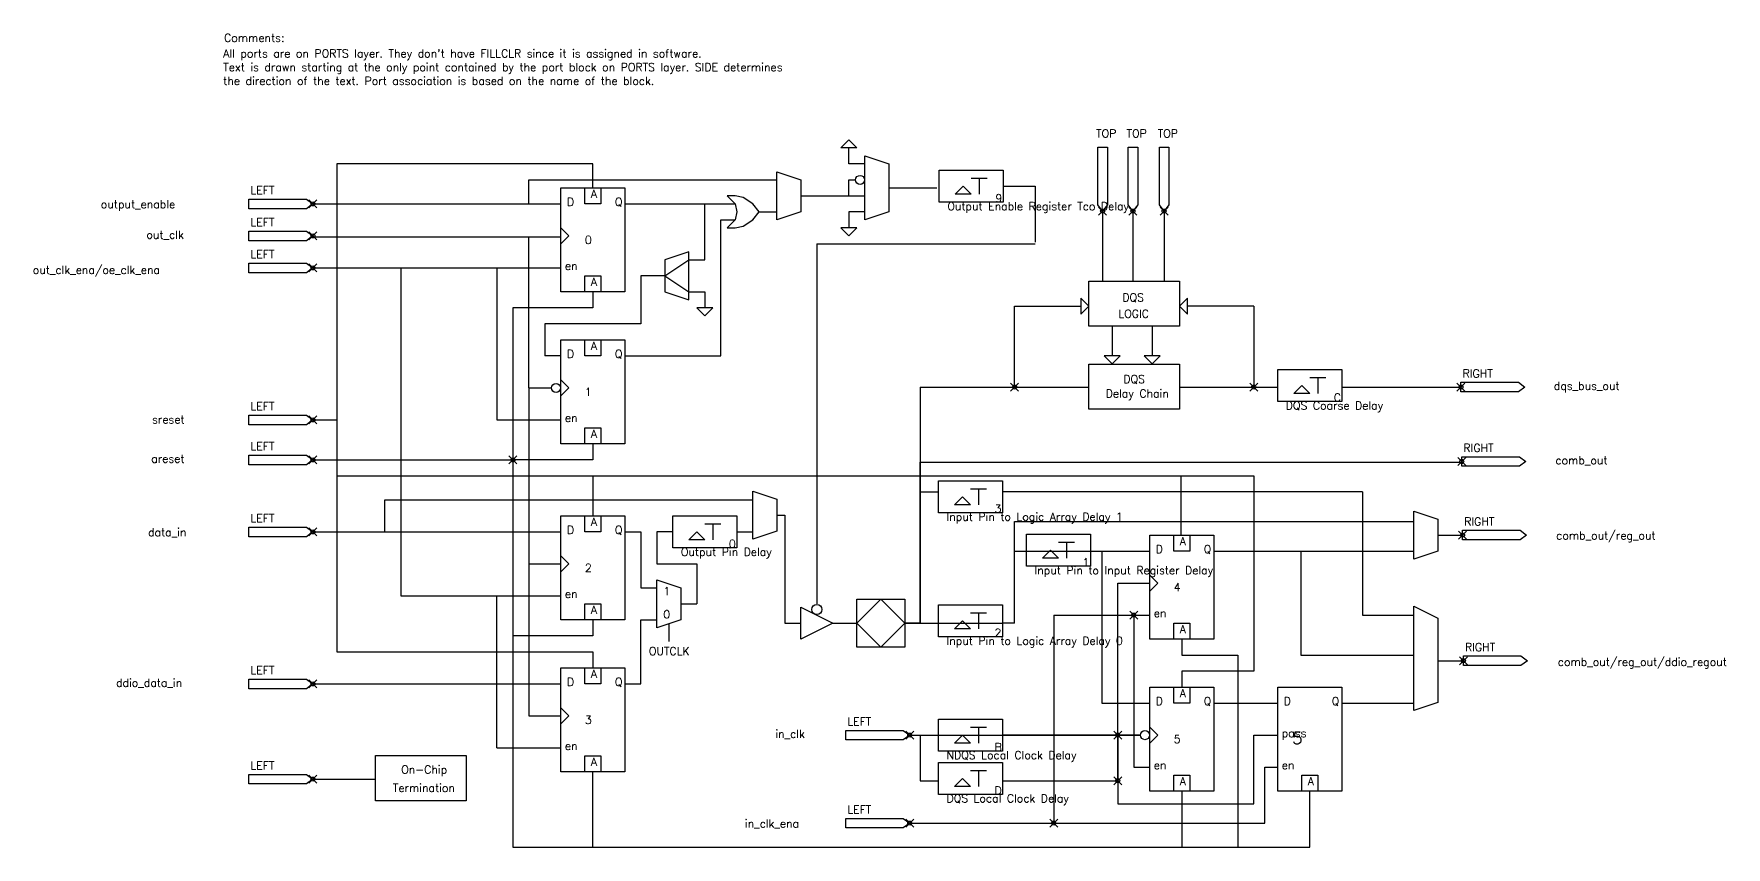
# Model space of a CAD drawing. Extents: x -251 to 1864, y -893 to 124.
import ezdxf

# ---------------------------------------------------------------- set-up
doc = ezdxf.new("R2010")
doc.units = 0
doc.header["$MEASUREMENT"] = 0
doc.header["$PDMODE"] = 35
doc.header["$PDSIZE"] = 5
for name, color, linetype in [('COMMENT', 254, 'CONTINUOUS'), ('DETAIL_HIGH', 101, 'CONTINUOUS'), ('DETAIL_MEDIUM', 182, 'CONTINUOUS'), ('PORTS', 188, 'CONTINUOUS')]:
    doc.layers.add(name, color=color, linetype=linetype)
doc.styles.add('SIMPLEX', font='simplex')
doc.styles.get("Standard").update_dxf_attribs({"font": 'txt.shx'})

# ---------------------------------------------------------------- blocks, each defined once
blk = doc.blocks.new('IO_YGR_REG_ASYNC', base_point=(430, -150))
at = {"layer": 'DETAIL_MEDIUM', "linetype": 'CONTINUOUS'}
blk.add_lwpolyline([(430, -130), (450, -130), (450, -150), (430, -150)], close=True, dxfattribs=at)
at = {"layer": 'DETAIL_HIGH'}
blk.add_text('A', height=10, dxfattribs=at).set_placement((437.5, -142.5))
blk = doc.blocks.new('IO_YGR_REGISTER', base_point=(400, -150))
at = {"layer": 'DETAIL_MEDIUM'}
for p, q in [((400, -70), (410, -80)), ((410, -80), (400, -90))]:
    blk.add_line(p, q, dxfattribs=at)
at = {"layer": 'DETAIL_MEDIUM', "linetype": 'CONTINUOUS'}
blk.add_lwpolyline([(400, -20), (480, -20), (480, -150), (400, -150)], close=True, dxfattribs=at)
for p in [(430, -40), (430, -150)]:
    blk.add_blockref('IO_YGR_REG_ASYNC', p, dxfattribs=at)
at = {"layer": 'DETAIL_HIGH'}
for s, p in [('D', (407.5, -42.5)), ('Q', (467.5, -42.5)), ('en', (405, -122.5))]:
    blk.add_text(s, height=10, dxfattribs=at).set_placement(p)
at = {"layer": 'DETAIL_MEDIUM', "linetype": 'CONTINUOUS', "style": 'SIMPLEX'}
blk.add_attdef('index', (430, -90), '', height=10, dxfattribs=at)
blk = doc.blocks.new('IO_YGR_REG_1_EN', base_point=(320, -310))
at = {"layer": 'DETAIL_MEDIUM', "linetype": 'CONTINUOUS'}
for p, q in [((320, -120), (320, -310)), ((320, -310), (400, -310))]:
    blk.add_line(p, q, dxfattribs=at)
blk = doc.blocks.new('IO_YGR_REG_0_ACLR', base_point=(340, -360))
at = {"layer": 'DETAIL_MEDIUM', "linetype": 'CONTINUOUS'}
for p, q in [((440, -150), (440, -170)), ((440, -170), (340, -170)), ((340, -170), (340, -360))]:
    blk.add_line(p, q, dxfattribs=at)
blk = doc.blocks.new('IO_YGR_REG_1_ACLR', base_point=(340, -360))
at = {"layer": 'DETAIL_MEDIUM', "linetype": 'CONTINUOUS'}
for p, q in [((440, -340), (440, -360)), ((440, -360), (340, -360))]:
    blk.add_line(p, q, dxfattribs=at)
blk = doc.blocks.new('IO_YGR_REG_0_SCLR', base_point=(120, -310))
at = {"layer": 'DETAIL_MEDIUM', "linetype": 'CONTINUOUS'}
for p, q in [((440, 10), (120, 10)), ((120, 10), (120, -310)), ((440, -20), (440, 10))]:
    blk.add_line(p, q, dxfattribs=at)
blk = doc.blocks.new('IO_YGR_REG_2_SCLR', base_point=(440, -430))
at = {"layer": 'DETAIL_MEDIUM', "linetype": 'CONTINUOUS'}
blk.add_line((440, -380), (440, -430), dxfattribs=at)
blk = doc.blocks.new('IO_YGR_REG_3_SCLR', base_point=(120, -620))
at = {"layer": 'DETAIL_MEDIUM', "linetype": 'CONTINUOUS'}
for p, q in [((120, -380), (120, -600)), ((120, -600), (440, -600)), ((440, -600), (440, -620))]:
    blk.add_line(p, q, dxfattribs=at)
blk = doc.blocks.new('IO_YGR_OE')
at = {"layer": 'PORTS', "linetype": 'CONTINUOUS'}
blk.add_lwpolyline([(90, -90), (82, -96), (10, -96), (10, -84), (82, -84), (90, -90)], close=True, dxfattribs=at)
blk.add_point((90, -90), dxfattribs=at)
at = {"layer": 'PORTS', "linetype": 'CONTINUOUS', "style": 'SIMPLEX'}
blk.add_attdef('SIDE', (12, -78), '', height=10, dxfattribs=at)
blk = doc.blocks.new('IO_YGR_OE_WIRE1')
at = {"layer": 'DETAIL_MEDIUM', "linetype": 'CONTINUOUS'}
blk.add_line((90, -90), (360, -90), dxfattribs=at)
blk = doc.blocks.new('IO_YGR_OE_WIRE2')
at = {"layer": 'DETAIL_MEDIUM', "linetype": 'CONTINUOUS'}
blk.add_line((360, -90), (400, -90), dxfattribs=at)
blk = doc.blocks.new('IO_YGR_CLKOUT')
at = {"layer": 'PORTS', "linetype": 'CONTINUOUS'}
blk.add_lwpolyline([(90, -130), (82, -136), (10, -136), (10, -124), (82, -124), (90, -130)], close=True, dxfattribs=at)
blk.add_point((90, -130), dxfattribs=at)
at = {"layer": 'PORTS', "linetype": 'CONTINUOUS', "style": 'SIMPLEX'}
blk.add_attdef('SIDE', (12, -118), '', height=10, dxfattribs=at)
blk = doc.blocks.new('IO_YGR_CLKOUT_WIRE1')
at = {"layer": 'DETAIL_MEDIUM', "linetype": 'CONTINUOUS'}
blk.add_line((90, -131), (360, -131), dxfattribs=at)
blk = doc.blocks.new('IO_YGR_CLKOUT_WIRE2')
at = {"layer": 'DETAIL_MEDIUM', "linetype": 'CONTINUOUS'}
blk.add_line((360, -131), (399, -131), dxfattribs=at)
blk = doc.blocks.new('IO_YGR_CLKOUT_WIRE3')
at = {"layer": 'DETAIL_MEDIUM', "linetype": 'CONTINUOUS'}
blk.add_line((360, -320), (360, -131), dxfattribs=at)
blk = doc.blocks.new('IO_YGR_CLKOUT_WIRE4')
at = {"layer": 'DETAIL_MEDIUM', "linetype": 'CONTINUOUS'}
blk.add_line((360, -320), (360, -540), dxfattribs=at)
blk = doc.blocks.new('IO_YGR_CEOUT')
at = {"layer": 'PORTS', "linetype": 'CONTINUOUS'}
blk.add_lwpolyline([(90, -170), (82, -176), (10, -176), (10, -164), (82, -164), (90, -170)], close=True, dxfattribs=at)
blk.add_point((90, -170), dxfattribs=at)
at = {"layer": 'PORTS', "linetype": 'CONTINUOUS', "style": 'SIMPLEX'}
blk.add_attdef('SIDE', (12, -158), '', height=10, dxfattribs=at)
blk = doc.blocks.new('IO_YGR_CEOUT_WIRE1')
at = {"layer": 'DETAIL_MEDIUM', "linetype": 'CONTINUOUS'}
blk.add_line((90, -170), (200, -170), dxfattribs=at)
blk = doc.blocks.new('IO_YGR_CEOUT_WIRE2')
at = {"layer": 'DETAIL_MEDIUM', "linetype": 'CONTINUOUS'}
blk.add_line((200, -170), (320, -170), dxfattribs=at)
blk = doc.blocks.new('IO_YGR_CEOUT_WIRE3')
at = {"layer": 'DETAIL_MEDIUM', "linetype": 'CONTINUOUS'}
blk.add_line((200, -170), (200, -580), dxfattribs=at)
blk = doc.blocks.new('IO_YGR_CEOUT_WIRE4')
at = {"layer": 'DETAIL_MEDIUM', "linetype": 'CONTINUOUS'}
blk.add_line((200, -580), (320, -580), dxfattribs=at)
blk = doc.blocks.new('IO_YGR_REG_0_EN')
at = {"layer": 'DETAIL_MEDIUM', "linetype": 'CONTINUOUS'}
blk.add_line((320, -170), (400, -170), dxfattribs=at)
blk = doc.blocks.new('IO_YGR_REG_2_EN')
at = {"layer": 'DETAIL_MEDIUM', "linetype": 'CONTINUOUS'}
blk.add_line((320, -580), (400, -580), dxfattribs=at)
blk = doc.blocks.new('IO_YGR_SCLR')
at = {"layer": 'PORTS', "linetype": 'CONTINUOUS'}
blk.add_lwpolyline([(90, -360), (82, -366), (10, -366), (10, -354), (82, -354), (90, -360)], close=True, dxfattribs=at)
blk.add_point((90, -360), dxfattribs=at)
at = {"layer": 'PORTS', "linetype": 'CONTINUOUS', "style": 'SIMPLEX'}
blk.add_attdef('SIDE', (12, -348), '', height=10, dxfattribs=at)
blk = doc.blocks.new('IO_YGR_SCLR_WIRE1')
at = {"layer": 'DETAIL_MEDIUM', "linetype": 'CONTINUOUS'}
blk.add_line((90, -360), (120, -360), dxfattribs=at)
blk = doc.blocks.new('IO_YGR_REG_24_OR_5_SCLR')
at = {"layer": 'DETAIL_MEDIUM', "linetype": 'CONTINUOUS'}
blk.add_line((120, -430), (440, -430), dxfattribs=at)
blk = doc.blocks.new('IO_YGR_SCLR_WIRE2')
at = {"layer": 'DETAIL_MEDIUM', "linetype": 'CONTINUOUS'}
blk.add_line((120, -360), (120, -430), dxfattribs=at)
blk = doc.blocks.new('IO_YGR_ACLR')
at = {"layer": 'PORTS', "linetype": 'CONTINUOUS'}
blk.add_lwpolyline([(90, -410), (82, -416), (10, -416), (10, -404), (82, -404), (90, -410)], close=True, dxfattribs=at)
blk.add_point((90, -410), dxfattribs=at)
at = {"layer": 'PORTS', "linetype": 'CONTINUOUS', "style": 'SIMPLEX'}
blk.add_attdef('SIDE', (12, -398), '', height=10, dxfattribs=at)
blk = doc.blocks.new('IO_YGR_ACLR_WIRE1')
at = {"layer": 'DETAIL_MEDIUM', "linetype": 'CONTINUOUS'}
blk.add_line((90, -410), (340, -410), dxfattribs=at)
blk = doc.blocks.new('IO_YGR_REG_2_ACLR')
at = {"layer": 'DETAIL_MEDIUM', "linetype": 'CONTINUOUS'}
for p, q in [((440, -610), (440, -630)), ((440, -630), (340, -630))]:
    blk.add_line(p, q, dxfattribs=at)
blk = doc.blocks.new('IO_YGR_ACLR_WIRE2')
at = {"layer": 'DETAIL_MEDIUM', "linetype": 'CONTINUOUS'}
blk.add_line((340, -410), (340, -630), dxfattribs=at)
blk = doc.blocks.new('IO_YGR_DIN_0')
at = {"layer": 'PORTS', "linetype": 'CONTINUOUS'}
blk.add_lwpolyline([(90, -500), (82, -506), (10, -506), (10, -494), (82, -494), (90, -500)], close=True, dxfattribs=at)
blk.add_point((90, -500), dxfattribs=at)
at = {"layer": 'PORTS', "linetype": 'CONTINUOUS', "style": 'SIMPLEX'}
blk.add_attdef('SIDE', (12, -488), '', height=10, dxfattribs=at)
blk = doc.blocks.new('IO_YGR_DIN_0_WIRE1')
at = {"layer": 'DETAIL_MEDIUM', "linetype": 'CONTINUOUS'}
blk.add_line((90, -500), (180, -500), dxfattribs=at)
blk = doc.blocks.new('IO_YGR_DIN_0_WIRE2')
at = {"layer": 'DETAIL_MEDIUM', "linetype": 'CONTINUOUS'}
blk.add_line((180, -500), (400, -500), dxfattribs=at)
blk = doc.blocks.new('IO_YGR_REG_2_USED_WIRE')
at = {"layer": 'DETAIL_MEDIUM', "linetype": 'CONTINUOUS'}
for p, q in [((480, -500), (500, -500)), ((500, -500), (500, -570)), ((500, -570), (520, -570))]:
    blk.add_line(p, q, dxfattribs=at)
blk = doc.blocks.new('IO_YGR_DIN_1')
at = {"layer": 'PORTS', "linetype": 'CONTINUOUS'}
blk.add_lwpolyline([(90, -690), (82, -696), (10, -696), (10, -684), (82, -684), (90, -690)], close=True, dxfattribs=at)
blk.add_point((90, -690), dxfattribs=at)
at = {"layer": 'PORTS', "linetype": 'CONTINUOUS', "style": 'SIMPLEX'}
blk.add_attdef('SIDE', (12, -678), '', height=10, rotation=0, dxfattribs=at)
blk = doc.blocks.new('IO_YGR_DIN_1_WIRE1')
at = {"layer": 'DETAIL_MEDIUM', "linetype": 'CONTINUOUS'}
blk.add_line((91, -690), (400, -690), dxfattribs=at)
blk = doc.blocks.new('IO_YGR_DIN_1_WIRE2')
at = {"layer": 'DETAIL_MEDIUM', "linetype": 'CONTINUOUS'}
for p, q in [((500, -690), (500, -610)), ((500, -610), (520, -610)), ((480, -690), (500, -690))]:
    blk.add_line(p, q, dxfattribs=at)
blk = doc.blocks.new('IO_YGR_DDR_CLKOUT')
at = {"layer": 'DETAIL_MEDIUM', "linetype": 'CONTINUOUS'}
blk.add_line((372, -329), (400, -329), dxfattribs=at)
blk.add_circle((406, -329), 5.66, dxfattribs=at)
blk = doc.blocks.new('IO_YGR_REG_3_EN', base_point=(320, -720))
at = {"layer": 'DETAIL_MEDIUM', "linetype": 'CONTINUOUS'}
for q in [(320, -530), (400, -720)]:
    blk.add_line((320, -720), q, dxfattribs=at)
blk = doc.blocks.new('IO_YGR_REG_3_ON_ACLR')
at = {"layer": 'DETAIL_MEDIUM', "linetype": 'CONTINUOUS'}
for p, q in [((352, -639), (352, -903)), ((352, -903), (452, -903))]:
    blk.add_line(p, q, dxfattribs=at)
blk = doc.blocks.new('IO_YGR_REG_3_ACLR')
at = {"layer": 'DETAIL_MEDIUM', "linetype": 'CONTINUOUS'}
blk.add_line((452, -903), (452, -809), dxfattribs=at)
blk = doc.blocks.new('IO_YGR_ON_CHIP_TERMINATION')
at = {"layer": 'DETAIL_MEDIUM', "linetype": 'CONTINUOUS'}
blk.add_line((98, -808), (176.431458, -808), dxfattribs=at)
blk.add_lwpolyline([(289.568542, -835), (176.431458, -835), (176.431458, -778.431458), (289.568542, -778.431458)], close=True, dxfattribs=at)
at = {"layer": 'DETAIL_MEDIUM', "linetype": 'CONTINUOUS', "style": 'SIMPLEX'}
for s, p in [('On-Chip', (208.431458, -801)), ('Termination', (198, -824))]:
    blk.add_text(s, height=10, dxfattribs=at).set_placement(p)
blk = doc.blocks.new('IO_YGR_CONTROL_IN_PORT')
at = {"layer": 'PORTS', "linetype": 'CONTINUOUS'}
blk.add_lwpolyline([(98, -808), (90, -814), (18, -814), (18, -802), (90, -802), (98, -808)], close=True, dxfattribs=at)
blk.add_point((98, -808), dxfattribs=at)
at = {"layer": 'PORTS', "linetype": 'CONTINUOUS', "style": 'SIMPLEX'}
blk.add_attdef('SIDE', (20, -796), '', height=10, dxfattribs=at)
blk = doc.blocks.new('IO_YGR_ACLR_POINT1')
at = {"layer": 'DETAIL_MEDIUM', "linetype": 'CONTINUOUS'}
blk.add_point((348, -409), dxfattribs=at)
blk = doc.blocks.new('IO_YGR_DDR_CLKOUT2')
at = {"layer": 'DETAIL_MEDIUM', "linetype": 'CONTINUOUS'}
for p, q in [((368, -539), (368, -729)), ((368, -729), (408, -729))]:
    blk.add_line(p, q, dxfattribs=at)
blk = doc.blocks.new('IO_YGR_CLKOUT_WIRE5')
at = {"layer": 'DETAIL_MEDIUM', "linetype": 'CONTINUOUS'}
for p, q in [((368, -539), (408, -539)), ((543, -614), (543, -636))]:
    blk.add_line(p, q, dxfattribs=at)
at = {"layer": 'DETAIL_MEDIUM', "linetype": 'CONTINUOUS', "style": 'SIMPLEX'}
blk.add_text('OUTCLK', height=10, dxfattribs=at).set_placement((518, -653))
blk = doc.blocks.new('IO_YGR_REG_1_USED_SEL_OE')
at = {"layer": 'DETAIL_MEDIUM', "linetype": 'CONTINUOUS'}
blk.add_line((538, -179, -1), (568, -159), dxfattribs=at)
blk = doc.blocks.new('IO_YGR_REG_1_USED_SEL_GND')
at = {"layer": 'DETAIL_MEDIUM', "linetype": 'CONTINUOUS'}
blk.add_line((538, -179, -1), (568, -199), dxfattribs=at)
blk = doc.blocks.new('IO_YGR_REG_1_USED')
at = {"layer": 'DETAIL_MEDIUM', "linetype": 'CONTINUOUS'}
for p, q in [((588, -159), (588, -89)), ((608, -279), (608, -109)), ((608, -109), (626, -109)), ((568, -159), (588, -159)), ((508, -179), (508, -239)), ((388, -239), (388, -279)), ((508, -239), (388, -239)), ((408, -279), (388, -279)), ((488, -279), (608, -279))]:
    blk.add_line(p, q, dxfattribs=at)
at = {"layer": 'DETAIL_MEDIUM'}
blk.add_line((538, -179, -1), (508, -179, -1), dxfattribs=at)
blk.add_lwpolyline([(568, -149), (538, -159), (538, -199), (568, -209), (568, -149)], close=True, dxfattribs=at)
at = {"layer": 'DETAIL_MEDIUM', "linetype": 'CONTINUOUS'}
blk.add_lwpolyline([(568, -199), (588, -199), (588, -219), (578, -219), (588, -229), (598, -219), (588, -219)], dxfattribs=at)
for name in ['IO_YGR_REG_1_USED_SEL_OE', 'IO_YGR_REG_1_USED_SEL_GND']:
    blk.add_blockref(name, (0, 0), dxfattribs=at)
blk = doc.blocks.new('IO_YGR_REG_4_ACLR')
at = {"layer": 'DETAIL_MEDIUM', "linetype": 'CONTINUOUS'}
for p, q in [((452, -903), (1188, -903)), ((1188, -903), (1258, -903))]:
    blk.add_line(p, q, dxfattribs=at)
blk = doc.blocks.new('IO_YGR_REG_2_BYPASS', base_point=(180, -500))
at = {"layer": 'DETAIL_MEDIUM', "linetype": 'CONTINUOUS'}
for p, q in [((180, -460), (640, -460)), ((180, -500), (180, -460))]:
    blk.add_line(p, q, dxfattribs=at)
blk = doc.blocks.new('IO_YGR_REG_4_SCLR')
at = {"layer": 'DETAIL_MEDIUM', "linetype": 'CONTINUOUS'}
blk.add_line((452, -439), (1187, -439), dxfattribs=at)
blk = doc.blocks.new('IO_YGR_PAD', base_point=(770, -570))
at = {"layer": 'DETAIL_MEDIUM', "linetype": 'CONTINUOUS'}
blk.add_lwpolyline([(770, -510), (830, -510), (830, -570), (770, -570)], close=True, dxfattribs=at)
blk.add_lwpolyline([(770, -540), (800, -510), (830, -540), (800, -570), (770, -540)], dxfattribs=at)
blk = doc.blocks.new('IO_YGR_DELAY_CHAIN', base_point=(890, -370))
at = {"layer": 'DETAIL_HIGH', "linetype": 'CONTINUOUS'}
for p, q in [((930, -330), (950, -330)), ((940, -330), (940, -350))]:
    blk.add_line(p, q, dxfattribs=at)
blk.add_lwpolyline([(910, -350), (920, -340), (930, -350), (910, -350)], dxfattribs=at)
at = {"layer": 'DETAIL_MEDIUM', "linetype": 'CONTINUOUS'}
blk.add_lwpolyline([(970, -360), (890, -360), (890, -320), (970, -320)], close=True, dxfattribs=at)
at = {"layer": 'DETAIL_MEDIUM', "linetype": 'CONTINUOUS', "style": 'SIMPLEX'}
for tag, p in [('index', (960, -360)), ('name', (900, -370))]:
    blk.add_attdef(tag, p, '', height=10, dxfattribs=at)
blk = doc.blocks.new('IO_YGR_BUFFER')
at = {"layer": 'DETAIL_MEDIUM', "linetype": 'CONTINUOUS'}
blk.add_line((740, -590), (770, -590), dxfattribs=at)
blk.add_lwpolyline([(700, -610), (700, -570), (740, -590), (700, -610)], close=True, dxfattribs=at)
blk.add_circle((720, -573), 6.32, dxfattribs=at)
blk = doc.blocks.new('IO_YGR_DELAY_DATAIN0_OR_1_USED')
at = {"layer": 'DETAIL_MEDIUM', "linetype": 'CONTINUOUS'}
blk.add_line((842, -623), (861, -623), dxfattribs=at)
blk = doc.blocks.new('IO_YGR_BUFFER_MUX')
at = {"layer": 'DETAIL_MEDIUM', "linetype": 'CONTINUOUS'}
for p, q in [((682, -488), (692, -488)), ((692, -488), (692, -623)), ((692, -623), (712, -623))]:
    blk.add_line(p, q, dxfattribs=at)
at = {"layer": 'DETAIL_MEDIUM'}
blk.add_lwpolyline([(652, -458), (682, -468), (682, -508), (652, -518), (652, -458)], close=True, dxfattribs=at)
blk = doc.blocks.new('IO_YGR_REG_0_USED_OR_GATE')
at = {"layer": 'DETAIL_MEDIUM'}
blk.add_lwpolyline([(648, -100), (640, -90), (628, -82), (618, -80), (608, -80), (618, -90), (620, -100), (618, -110), (608, -120), (618, -120), (628, -118), (640, -110), (648, -100)], close=True, dxfattribs=at)
blk = doc.blocks.new('IO_YGR_REGOUT_TO_DATAIN_0')
at = {"layer": 'DETAIL_MEDIUM', "linetype": 'CONTINUOUS'}
blk.add_line((1299, -500), (1440, -500), dxfattribs=at)
blk = doc.blocks.new('IO_YGR_REGOUT_TO_DATAIN_1')
at = {"layer": 'DETAIL_MEDIUM', "linetype": 'CONTINUOUS'}
for p, q in [((1299, -501), (1299, -630)), ((1299, -630), (1440, -630))]:
    blk.add_line(p, q, dxfattribs=at)
blk = doc.blocks.new('IO_YGR_REG_4_CE_IN_WIRE2')
at = {"layer": 'DETAIL_MEDIUM', "linetype": 'CONTINUOUS'}
blk.add_line((1090, -580), (1110, -580), dxfattribs=at)
blk = doc.blocks.new('IO_YGR_REGOUT_4_USED')
at = {"layer": 'DETAIL_MEDIUM', "linetype": 'CONTINUOUS'}
blk.add_line((1190, -500), (1299, -500), dxfattribs=at)
blk = doc.blocks.new('IO_YGR_REGOUT_4_USED_WIRE1')
at = {"layer": 'DETAIL_MEDIUM', "linetype": 'CONTINUOUS'}
blk.add_line((1049, -500), (1110, -500), dxfattribs=at)
blk = doc.blocks.new('IO_YGR_DATAIN_0')
at = {"layer": 'PORTS', "linetype": 'CONTINUOUS'}
blk.add_lwpolyline([(1580, -480), (1572, -486), (1500, -486), (1500, -474), (1572, -474), (1580, -480)], close=True, dxfattribs=at)
blk.add_point((1500, -480), dxfattribs=at)
at = {"layer": 'PORTS', "linetype": 'CONTINUOUS', "style": 'SIMPLEX'}
blk.add_attdef('SIDE', (1502, -468), '', height=10, rotation=0, dxfattribs=at)
blk = doc.blocks.new('IO_YGR_DATAIN_0_MUX')
at = {"layer": 'DETAIL_MEDIUM'}
blk.add_line((1470, -480), (1500, -480), dxfattribs=at)
blk.add_lwpolyline([(1440, -450), (1470, -460), (1470, -500), (1440, -510), (1440, -450)], close=True, dxfattribs=at)
blk = doc.blocks.new('IO_YGR_DATAIN_1')
at = {"layer": 'PORTS', "linetype": 'CONTINUOUS'}
blk.add_lwpolyline([(1581, -637), (1573, -643), (1501, -643), (1501, -631), (1573, -631), (1581, -637)], close=True, dxfattribs=at)
blk.add_point((1501, -637), dxfattribs=at)
at = {"layer": 'PORTS', "linetype": 'CONTINUOUS', "style": 'SIMPLEX'}
blk.add_attdef('SIDE', (1503, -625), '', height=10, rotation=0, dxfattribs=at)
blk = doc.blocks.new('IO_YGR_REGOUT_4_USED_WIRE2')
at = {"layer": 'DETAIL_MEDIUM', "linetype": 'CONTINUOUS'}
for p, q in [((979, -509), (994, -509)), ((1074, -509), (1088, -509))]:
    blk.add_line(p, q, dxfattribs=at)
blk = doc.blocks.new('IO_YGR_DELAY_DATAIN1_USED')
at = {"layer": 'DETAIL_MEDIUM', "linetype": 'CONTINUOUS'}
for p, q in [((861, -459), (884, -459)), ((861, -459), (861, -623)), ((1414, -459), (964, -459)), ((1414, -459), (1414, -613)), ((1414, -613), (1478, -613))]:
    blk.add_line(p, q, dxfattribs=at)
blk = doc.blocks.new('IO_YGR_DELAY_DATAIN0_USED')
at = {"layer": 'DETAIL_MEDIUM', "linetype": 'CONTINUOUS'}
for p, q in [((979, -496), (1478, -496)), ((979, -533), (979, -496))]:
    blk.add_line(p, q, dxfattribs=at)
blk = doc.blocks.new('IO_YGR_DELAY_DATAIN0_OR_REG')
at = {"layer": 'DETAIL_MEDIUM', "linetype": 'CONTINUOUS'}
for p, q in [((979, -623), (979, -533)), ((861, -623), (884, -623)), ((979, -623), (964, -623))]:
    blk.add_line(p, q, dxfattribs=at)
blk = doc.blocks.new('IO_YGR_REG_5_SCLR')
at = {"layer": 'DETAIL_MEDIUM', "linetype": 'CONTINUOUS'}
for p, q in [((1187, -439), (1278, -439)), ((1278, -439), (1278, -683)), ((1188, -683), (1188, -703)), ((1278, -683), (1188, -683))]:
    blk.add_line(p, q, dxfattribs=at)
blk = doc.blocks.new('IO_YGR_REG_4_SCLR_WIRE')
at = {"layer": 'DETAIL_MEDIUM', "linetype": 'CONTINUOUS'}
blk.add_line((1187, -439), (1187, -513), dxfattribs=at)
blk = doc.blocks.new('IO_YGR_BYPASS_DELAY_CHAIN_WIRE')
at = {"layer": 'DETAIL_MEDIUM', "linetype": 'CONTINUOUS'}
for p, q in [((861, -623), (861, -422)), ((861, -422), (1538, -422)), ((841, -623), (861, -623))]:
    blk.add_line(p, q, dxfattribs=at)
blk = doc.blocks.new('IO_YGR_COMBOUT')
at = {"layer": 'PORTS', "linetype": 'CONTINUOUS'}
blk.add_lwpolyline([(1618, -421), (1610, -427), (1538, -427), (1538, -415), (1610, -415), (1618, -421)], close=True, dxfattribs=at)
blk.add_point((1538, -421), dxfattribs=at)
at = {"layer": 'PORTS', "linetype": 'CONTINUOUS', "style": 'SIMPLEX'}
blk.add_attdef('SIDE', (1540, -409), '', height=10, rotation=0, dxfattribs=at)
blk = doc.blocks.new('IO_YGR_CE_PATH_VCC', base_point=(750, 10))
at = {"layer": 'DETAIL_MEDIUM', "linetype": 'CONTINUOUS'}
blk.add_lwpolyline([(780, 10), (760, 10), (760, 30), (750, 30), (760, 40), (770, 30), (760, 30)], dxfattribs=at)
blk = doc.blocks.new('IO_YGR_CE_MUX', base_point=(670, -60))
at = {"layer": 'DETAIL_MEDIUM', "linetype": 'CONTINUOUS'}
blk.add_line((700, -30), (760, -30), dxfattribs=at)
at = {"layer": 'DETAIL_MEDIUM'}
blk.add_lwpolyline([(670, 0), (700, -10), (700, -50), (670, -60), (670, 0)], close=True, dxfattribs=at)
blk = doc.blocks.new('IO_YGR_CE_PATH_NOT_INVERTED', base_point=(760, -30))
at = {"layer": 'DETAIL_MEDIUM', "linetype": 'CONTINUOUS'}
blk.add_line((760, -30), (780, -30), dxfattribs=at)
blk = doc.blocks.new('IO_YGR_CE_PATH_USED_MUX')
at = {"layer": 'DETAIL_MEDIUM', "linetype": 'CONTINUOUS'}
blk.add_lwpolyline([(780, -30), (810, -40), (810, -100), (780, -110), (780, -30)], close=True, dxfattribs=at)
blk = doc.blocks.new('IO_YGR_CE_PATH_INVERTED')
at = {"layer": 'DETAIL_MEDIUM', "linetype": 'CONTINUOUS'}
for p, q in [((772, -89), (772, -69)), ((772, -69), (780, -69))]:
    blk.add_line(p, q, dxfattribs=at)
blk.add_circle((786, -69), 5.66, dxfattribs=at)
blk = doc.blocks.new('IO_YGR_REG_0_USED')
at = {"layer": 'DETAIL_MEDIUM', "linetype": 'CONTINUOUS'}
for p, q in [((488, -89), (626, -89)), ((656, -99), (678, -99))]:
    blk.add_line(p, q, dxfattribs=at)
blk = doc.blocks.new('IO_YGR_DQS_BUS_OUT')
at = {"layer": 'PORTS', "linetype": 'CONTINUOUS'}
blk.add_lwpolyline([(1613, -318), (1605, -324), (1533, -324), (1533, -312), (1605, -312), (1613, -318)], close=True, dxfattribs=at)
blk.add_point((1533, -318), dxfattribs=at)
at = {"layer": 'PORTS', "linetype": 'CONTINUOUS', "style": 'SIMPLEX'}
blk.add_attdef('SIDE', (1535, -306), '', height=10, rotation=0, dxfattribs=at)
blk = doc.blocks.new('IO_YGR_DQS_UPDATE_ENABLE')
at = {"layer": 'PORTS', "linetype": 'CONTINUOUS'}
blk.add_lwpolyline([(1085, -98), (1079, -90), (1079, -18), (1091, -18), (1091, -90), (1085, -98)], close=True, dxfattribs=at)
blk.add_point((1085, -98), dxfattribs=at)
at = {"layer": 'PORTS', "linetype": 'CONTINUOUS', "style": 'SIMPLEX'}
blk.add_attdef('SIDE', (1077, -6), '', height=10, dxfattribs=at)
blk = doc.blocks.new('IO_YGR_DQS_UPDATE_ENABLE_WIRE')
at = {"layer": 'DETAIL_MEDIUM', "linetype": 'CONTINUOUS'}
blk.add_line((1085, -98), (1085, -185.431458), dxfattribs=at)
blk = doc.blocks.new('IO_YGR_PHASE_IN_PORT')
at = {"layer": 'PORTS', "linetype": 'CONTINUOUS'}
blk.add_lwpolyline([(1123, -98), (1117, -90), (1117, -18), (1129, -18), (1129, -90), (1123, -98)], close=True, dxfattribs=at)
blk.add_point((1123, -98), dxfattribs=at)
at = {"layer": 'PORTS', "linetype": 'CONTINUOUS', "style": 'SIMPLEX'}
blk.add_attdef('SIDE', (1115, -6), '', height=10, dxfattribs=at)
blk = doc.blocks.new('IO_YGR_PHASE_IN_WIRE')
at = {"layer": 'DETAIL_MEDIUM', "linetype": 'CONTINUOUS'}
blk.add_line((1123, -98), (1123, -185.431458), dxfattribs=at)
blk = doc.blocks.new('IO_YGR_DQS_SETTING_PORT', base_point=(1346, -207))
at = {"layer": 'PORTS', "linetype": 'CONTINUOUS'}
blk.add_lwpolyline([(1162, -98), (1156, -90), (1156, -18), (1168, -18), (1168, -90), (1162, -98)], close=True, dxfattribs=at)
blk.add_point((1162, -98), dxfattribs=at)
at = {"layer": 'PORTS', "linetype": 'CONTINUOUS', "style": 'SIMPLEX'}
blk.add_attdef('SIDE', (1154, -6), '', height=10, dxfattribs=at)
blk = doc.blocks.new('IO_YGR_DQS_SETTING_WIRE')
at = {"layer": 'DETAIL_MEDIUM', "linetype": 'CONTINUOUS'}
blk.add_line((1162, -98), (1162, -185.431458), dxfattribs=at)
blk = doc.blocks.new('IO_YGR_CE_PATH_USED')
at = {"layer": 'DETAIL_MEDIUM', "linetype": 'CONTINUOUS'}
for p, q in [((822, -79), (882, -79)), ((965, -77), (1005, -77)), ((1005, -77), (1005, -147)), ((732, -149), (1005, -149)), ((732, -149), (732, -599))]:
    blk.add_line(p, q, dxfattribs=at)
blk = doc.blocks.new('IO_YGR_CE_PATH_GND')
at = {"layer": 'DETAIL_MEDIUM', "linetype": 'CONTINUOUS'}
blk.add_lwpolyline([(788, -99), (768, -99), (768, -119), (758, -119), (768, -129), (778, -119), (768, -119)], dxfattribs=at)
blk = doc.blocks.new('IO_YGR_DQS_LOGIC')
at = {"layer": 'DETAIL_MEDIUM', "linetype": 'CONTINUOUS'}
for p, q in [((1058, -207), (1058, -227)), ((1068, -217), (1058, -207)), ((1191, -207), (1181, -217)), ((1191, -227), (1191, -207)), ((975, -318), (975, -217)), ((975, -217), (1058, -217)), ((1058, -227), (1068, -217)), ((1181, -217), (1191, -227)), ((1274, -217), (1191, -217)), ((1274, -217), (1274, -318)), ((1097, -242), (1097, -279)), ((1147, -242), (1147, -279)), ((1107, -279), (1087, -279)), ((1087, -279), (1097, -289)), ((1097, -289), (1107, -279)), ((1157, -279), (1137, -279)), ((1137, -279), (1147, -289)), ((1147, -289), (1157, -279)), ((857, -318), (857, -613)), ((857, -318), (1067.862915, -318)), ((1181, -318), (1304, -318)), ((1384, -318), (1533, -318)), ((857, -613), (838, -613))]:
    blk.add_line(p, q, dxfattribs=at)
for points in [[(1181.137085, -242), (1068, -242), (1068, -185.431458), (1181.137085, -185.431458)], [(1181, -345.769553), (1067.862915, -345.769553), (1067.862915, -289.20101), (1181, -289.20101)]]:
    blk.add_lwpolyline(points, close=True, dxfattribs=at)
for p in [(975, -318), (1274, -318)]:
    blk.add_point(p, dxfattribs=at)
at = {"layer": 'DETAIL_MEDIUM', "linetype": 'CONTINUOUS', "style": 'SIMPLEX'}
for s, p in [('DQS', (1109.769553, -210.887302)), ('LOGIC', (1104.870058, -231.343146)), ('DQS', (1111, -313)), ('Delay Chain', (1089, -331))]:
    blk.add_text(s, height=10, dxfattribs=at).set_placement(p)
blk = doc.blocks.new('IO_YGR_REGOUT_5_USED')
at = {"layer": 'DETAIL_MEDIUM', "linetype": 'CONTINUOUS'}
for p, q in [((1190, -690), (1270, -690)), ((1350, -690), (1440, -690))]:
    blk.add_line(p, q, dxfattribs=at)
blk = doc.blocks.new('IO_YGR_REGOUT_5_USED_WIRE')
at = {"layer": 'DETAIL_MEDIUM', "linetype": 'CONTINUOUS'}
for p, q in [((1050, -500), (1050, -690)), ((1050, -690), (1110, -690))]:
    blk.add_line(p, q, dxfattribs=at)
blk = doc.blocks.new('IO_YGR_BYPASS_LOGIC_DELAY_WIRE')
at = {"layer": 'DETAIL_MEDIUM', "linetype": 'CONTINUOUS'}
blk.add_line((880, -613), (960, -613), dxfattribs=at)
blk = doc.blocks.new('IO_YGR_BYPASS_IN_REG_DELAY_WIRE')
at = {"layer": 'DETAIL_MEDIUM', "linetype": 'CONTINUOUS'}
blk.add_line((990, -523), (1070, -523), dxfattribs=at)
blk = doc.blocks.new('IO_YGR_REG_0_BYPASS', base_point=(360, -40))
at = {"layer": 'DETAIL_MEDIUM', "linetype": 'CONTINUOUS'}
for p, q in [((360, -40), (360, -10)), ((360, -10), (670, -10))]:
    blk.add_line(p, q, dxfattribs=at)
blk = doc.blocks.new('IO_YGR_DATAIN_1_MUX')
at = {"layer": 'DETAIL_MEDIUM'}
blk.add_line((1471, -637), (1501, -637), dxfattribs=at)
blk.add_lwpolyline([(1440, -569), (1470, -584), (1470, -689), (1440, -699), (1440, -569)], close=True, dxfattribs=at)
blk = doc.blocks.new('IO_YGR_REG_2_USED')
at = {"layer": 'DETAIL_MEDIUM', "linetype": 'CONTINUOUS'}
for p, q in [((548, -499), (528, -499)), ((528, -499), (528, -539)), ((628, -499), (648, -499)), ((528, -539), (578, -539)), ((578, -539), (578, -589)), ((558, -589), (578, -589))]:
    blk.add_line(p, q, dxfattribs=at)
at = {"layer": 'DETAIL_MEDIUM'}
blk.add_lwpolyline([(528, -559), (558, -569), (558, -609), (528, -619), (528, -559)], close=True, dxfattribs=at)
at = {"layer": 'DETAIL_MEDIUM', "linetype": 'CONTINUOUS', "style": 'SIMPLEX'}
for s, p in [('1', (536, -578)), ('0', (536, -607))]:
    blk.add_text(s, height=10, dxfattribs=at).set_placement(p)
blk = doc.blocks.new('IO_YGR_REG_56_ACLR', base_point=(1150, -820))
at = {"layer": 'DETAIL_MEDIUM', "linetype": 'CONTINUOUS'}
for p, q in [((1150, -750), (1150, -820)), ((1310, -820), (1310, -750)), ((1220, -820), (1310, -820))]:
    blk.add_line(p, q, dxfattribs=at)
blk = doc.blocks.new('IO_YGR_CLK_IN_WIRE1')
at = {"layer": 'DETAIL_MEDIUM', "linetype": 'CONTINUOUS'}
blk.add_line((810, -710), (1070, -710), dxfattribs=at)
blk = doc.blocks.new('IO_YGR_LATCH')
at = {"layer": 'DETAIL_MEDIUM', "linetype": 'CONTINUOUS'}
blk.add_lwpolyline([(1304, -693), (1384, -693), (1384, -823), (1304, -823)], close=True, dxfattribs=at)
blk.add_blockref('IO_YGR_REG_ASYNC', (1334, -823, -1), dxfattribs=at)
at = {"layer": 'DETAIL_HIGH'}
for s, p in [('D', (1311.5, -715.5, -1)), ('Q', (1371.5, -715.5, -1)), ('pass', (1309, -755.5, -1)), ('en', (1309, -795.5, -1))]:
    blk.add_text(s, height=10, dxfattribs=at).set_placement(p)
at = {"layer": 'DETAIL_MEDIUM', "linetype": 'CONTINUOUS', "style": 'SIMPLEX'}
blk.add_attdef('index', (1322, -764), '', height=14.9, rotation=358.977, dxfattribs=at)
blk = doc.blocks.new('IO_YGR_REG_4_ACLR_WIRE')
at = {"layer": 'DETAIL_MEDIUM', "linetype": 'CONTINUOUS'}
for p, q in [((1150, -610), (1150, -630)), ((1150, -630), (1220, -630)), ((1220, -630), (1220, -870))]:
    blk.add_line(p, q, dxfattribs=at)
blk = doc.blocks.new('IO_YGR_REG_4_CE_IN_WIRE1')
at = {"layer": 'DETAIL_MEDIUM', "linetype": 'CONTINUOUS'}
for p, q in [((990, -580), (990, -840)), ((990, -580), (1090, -580)), ((810, -840), (990, -840))]:
    blk.add_line(p, q, dxfattribs=at)
blk = doc.blocks.new('IO_YGR_CLK_IN_WIRE2')
at = {"layer": 'DETAIL_MEDIUM', "linetype": 'CONTINUOUS'}
for p, q in [((1082, -549), (1122, -549)), ((1082, -739), (1082, -549))]:
    blk.add_line(p, q, dxfattribs=at)
blk = doc.blocks.new('IO_YGR_REG_4_CE_IN')
at = {"layer": 'PORTS', "linetype": 'CONTINUOUS'}
blk.add_lwpolyline([(810, -840), (802, -846), (730, -846), (730, -834), (802, -834), (810, -840)], close=True, dxfattribs=at)
blk.add_point((810, -840), dxfattribs=at)
at = {"layer": 'PORTS', "linetype": 'CONTINUOUS', "style": 'SIMPLEX'}
blk.add_attdef('SIDE', (732, -828), '', height=10, rotation=0, dxfattribs=at)
blk = doc.blocks.new('IO_YGR_CLK_IN')
at = {"layer": 'PORTS', "linetype": 'CONTINUOUS'}
blk.add_lwpolyline([(848, -763), (840, -769), (768, -769), (768, -757), (840, -757), (848, -763)], close=True, dxfattribs=at)
blk.add_point((848, -763), dxfattribs=at)
at = {"layer": 'PORTS', "linetype": 'CONTINUOUS', "style": 'SIMPLEX'}
blk.add_attdef('SIDE', (770, -751), '', height=10, rotation=0, dxfattribs=at)
blk = doc.blocks.new('IO_YGR_REG_5_CE_IN')
at = {"layer": 'DETAIL_MEDIUM', "linetype": 'CONTINUOUS'}
for p, q in [((1124, -603), (1124, -793)), ((1124, -793), (1144, -793)), ((1288, -863), (1288, -793)), ((1288, -793), (1304, -793)), ((1024, -863), (1288, -863))]:
    blk.add_line(p, q, dxfattribs=at)
for p in [(1124, -603), (1024, -863)]:
    blk.add_point(p, dxfattribs=at)
blk = doc.blocks.new('IO_YGR_REG_5_CLK_IN')
at = {"layer": 'DETAIL_MEDIUM', "linetype": 'CONTINUOUS'}
for p, q in [((1104, -753), (1132, -753)), ((1104, -753), (1104, -839)), ((1274, -839), (1274, -753)), ((1274, -753), (1304, -753)), ((1104, -839), (1274, -839))]:
    blk.add_line(p, q, dxfattribs=at)
blk.add_circle((1138, -753), 5.66, dxfattribs=at)
blk.add_point((1104, -753), dxfattribs=at)
blk = doc.blocks.new('IO_YGR_DQS_CLK_WIRE')
at = {"layer": 'DETAIL_MEDIUM', "linetype": 'CONTINUOUS'}
blk.add_line((844, -753), (857, -753), dxfattribs=at)
blk = doc.blocks.new('IO_YGR_DQS_CLK_TO_REG_5_WIRE')
at = {"layer": 'DETAIL_MEDIUM', "linetype": 'CONTINUOUS'}
for p, q in [((857, -753), (880, -753)), ((1132, -753), (960, -753))]:
    blk.add_line(p, q, dxfattribs=at)
blk.add_circle((1138, -753), 5.66, dxfattribs=at)
blk = doc.blocks.new('IO_YGR_DQS_CLK_WIRE2')
at = {"layer": 'DETAIL_MEDIUM', "linetype": 'CONTINUOUS'}
for p, q in [((857, -753), (857, -810)), ((857, -810), (880, -810)), ((960, -810), (1104, -810))]:
    blk.add_line(p, q, dxfattribs=at)
blk = doc.blocks.new('IO_YGR_DQS_CLK_TO_LATCH')
at = {"layer": 'DETAIL_MEDIUM', "linetype": 'CONTINUOUS'}
for p, q in [((1274, -839), (1274, -753)), ((1274, -753), (1304, -753)), ((1104, -810), (1104, -839)), ((1104, -839), (1274, -839))]:
    blk.add_line(p, q, dxfattribs=at)
blk.add_point((1104, -810), dxfattribs=at)
blk = doc.blocks.new('IO_YGR_DQS_CLK_TO_REG_4_WIRE')
at = {"layer": 'DETAIL_MEDIUM', "linetype": 'CONTINUOUS'}
for p, q in [((1104, -810), (1104, -563)), ((1104, -563), (1144, -563))]:
    blk.add_line(p, q, dxfattribs=at)
blk = doc.blocks.new('IO_YGR')
at = {"layer": 'DETAIL_MEDIUM'}
for p, q in [((1144, -743), (1154, -753)), ((1154, -753), (1144, -763))]:
    blk.add_line(p, q, dxfattribs=at)
at = {"layer": 'DETAIL_MEDIUM', "linetype": 'CONTINUOUS'}
for name, p in [('IO_YGR_CE_PATH_VCC', (758, -39)), ('IO_YGR_REG_0_SCLR', (128, -359)), ('IO_YGR_CE_PATH_USED_MUX', (8, 1)), ('IO_YGR_REG_0_BYPASS', (368, -89)), ('IO_YGR_CE_MUX', (678, -109)), ('IO_YGR_CE_PATH_INVERTED', (-4, 10)), ('IO_YGR_CE_PATH_USED', (-4, 10)), ('IO_YGR_CE_PATH_NOT_INVERTED', (768, -79)), ('IO_YGR_OE_WIRE1', (8, 1)), ('IO_YGR_OE_WIRE2', (8, 1)), ('IO_YGR_REG_1_USED', (0, 0)), ('IO_YGR_REG_0_USED', (0, 0)), ('IO_YGR_CE_PATH_GND', (0, 0)), ('IO_YGR_DQS_UPDATE_ENABLE_WIRE', (0, 0)), ('IO_YGR_PHASE_IN_WIRE', (0, 0)), ('IO_YGR_DQS_SETTING_WIRE', (0, 0)), ('IO_YGR_CLKOUT_WIRE1', (8, 1)), ('IO_YGR_CLKOUT_WIRE2', (8, 1)), ('IO_YGR_CLKOUT_WIRE3', (8, 1)), ('IO_YGR_CEOUT_WIRE1', (8, 1)), ('IO_YGR_CEOUT_WIRE2', (8, 1)), ('IO_YGR_CEOUT_WIRE3', (8, 1)), ('IO_YGR_REG_1_EN', (328, -359)), ('IO_YGR_REG_0_EN', (8, 1)), ('IO_YGR_DQS_LOGIC', (0, 0)), ('IO_YGR_REG_0_ACLR', (348, -409)), ('IO_YGR_DDR_CLKOUT', (-4, 10)), ('IO_YGR_CLKOUT_WIRE4', (8, 1)), ('IO_YGR_SCLR_WIRE1', (8, 1)), ('IO_YGR_SCLR_WIRE2', (8, 1)), ('IO_YGR_REG_1_ACLR', (348, -409)), ('IO_YGR_ACLR_WIRE1', (8, 1)), ('IO_YGR_ACLR_WIRE2', (8, 1)), ('IO_YGR_ACLR_POINT1', (0, 0)), ('IO_YGR_BYPASS_DELAY_CHAIN_WIRE', (-4, 10)), ('IO_YGR_REG_3_SCLR', (128, -669)), ('IO_YGR_REG_24_OR_5_SCLR', (8, 1)), ('IO_YGR_REG_2_SCLR', (448, -479)), ('IO_YGR_REG_4_SCLR', (-4, 10)), ('IO_YGR_REG_5_SCLR', (-4, 10)), ('IO_YGR_REG_4_SCLR_WIRE', (-4, 10)), ('IO_YGR_REG_2_BYPASS', (188, -499)), ('IO_YGR_BUFFER_MUX', (-4, 10)), ('IO_YGR_DELAY_DATAIN1_USED', (-4, 10)), ('IO_YGR_DELAY_DATAIN0_USED', (-4, 10)), ('IO_YGR_DIN_0_WIRE1', (8, 1)), ('IO_YGR_DIN_0_WIRE2', (8, 1)), ('IO_YGR_REG_2_USED_WIRE', (8, 1)), ('IO_YGR_REG_2_USED', (0, 0)), ('IO_YGR_DELAY_DATAIN0_OR_REG', (-4, 10)), ('IO_YGR_REGOUT_4_USED_WIRE2', (-4, -14)), ('IO_YGR_BYPASS_IN_REG_DELAY_WIRE', (0, 0)), ('IO_YGR_REGOUT_4_USED_WIRE1', (34, -23)), ('IO_YGR_REGOUT_5_USED_WIRE', (34, -23)), ('IO_YGR_REGOUT_4_USED', (34, -23)), ('IO_YGR_REGOUT_TO_DATAIN_0', (34, -23)), ('IO_YGR_REGOUT_TO_DATAIN_1', (34, -23)), ('IO_YGR_DDR_CLKOUT2', (0, 0)), ('IO_YGR_CLKOUT_WIRE5', (0, 0)), ('IO_YGR_CLK_IN_WIRE2', (22, -14)), ('IO_YGR_DQS_CLK_TO_REG_4_WIRE', (0, 0)), ('IO_YGR_CEOUT_WIRE4', (8, 1)), ('IO_YGR_REG_2_EN', (8, 1)), ('IO_YGR_REG_3_EN', (328, -769)), ('IO_YGR_BUFFER', (8, -23)), ('IO_YGR_PAD', (778, -643)), ('IO_YGR_REG_2_ACLR', (8, 1)), ('IO_YGR_DIN_1_WIRE2', (8, 1)), ('IO_YGR_DELAY_DATAIN0_OR_1_USED', (-4, 10)), ('IO_YGR_REG_4_CE_IN_WIRE1', (34, -23)), ('IO_YGR_BYPASS_LOGIC_DELAY_WIRE', (0, 0)), ('IO_YGR_REG_5_CE_IN', (0, 0)), ('IO_YGR_REG_4_CE_IN_WIRE2', (34, -23)), ('IO_YGR_REG_3_ON_ACLR', (-4, 10)), ('IO_YGR_REG_4_ACLR_WIRE', (34, -23)), ('IO_YGR_DIN_1_WIRE1', (8, 1)), ('IO_YGR_REGOUT_5_USED', (34, -23)), ('IO_YGR_CLK_IN_WIRE1', (34, -43)), ('IO_YGR_DQS_CLK_WIRE', (0, 0)), ('IO_YGR_DQS_CLK_TO_REG_5_WIRE', (0, 0)), ('IO_YGR_DQS_CLK_WIRE2', (0, 0)), ('IO_YGR_REG_5_CLK_IN', (0, 0)), ('IO_YGR_DQS_CLK_TO_LATCH', (0, 0)), ('IO_YGR_ON_CHIP_TERMINATION', (0, 0)), ('IO_YGR_REG_3_ACLR', (-4, 10)), ('IO_YGR_REG_56_ACLR', (1184, -893)), ('IO_YGR_REG_4_ACLR', (-4, 10))]:
    blk.add_blockref(name, p, dxfattribs=at)
for name, p, values in [('IO_YGR_DELAY_CHAIN', (881, -97), {'index': '9', 'name': 'Output Enable Register Tco Delay'}), ('IO_YGR_REGISTER', (408, -199, -1), {'index': '0'}), ('IO_YGR_REGISTER', (408, -389, -1), {'index': '1'}), ('IO_YGR_DELAY_CHAIN', (1304, -346), {'index': 'C', 'name': 'DQS Coarse Delay'}), ('IO_YGR_DELAY_CHAIN', (880, -485), {'index': '3', 'name': 'Input Pin to Logic Array Delay 1'}), ('IO_YGR_REGISTER', (408, -609, -1), {'index': '2'}), ('IO_YGR_DELAY_CHAIN', (548, -529), {'index': '0', 'name': 'Output Pin Delay'}), ('IO_YGR_DELAY_CHAIN', (990, -552), {'index': '1', 'name': 'Input Pin to Input Register Delay'}), ('IO_YGR_REGISTER', (1144, -633, -1), {'index': '4'}), ('IO_YGR_DELAY_CHAIN', (880, -640), {'index': '2', 'name': 'Input Pin to Logic Array Delay 0'}), ('IO_YGR_REGISTER', (408, -799, -1), {'index': '3'}), ('IO_YGR_REGISTER', (1144, -823, -1), {'index': '5'}), ('IO_YGR_LATCH', (0, 0), {'index': '5'}), ('IO_YGR_DELAY_CHAIN', (880, -783), {'index': 'B', 'name': 'NDQS Local Clock Delay'}), ('IO_YGR_DELAY_CHAIN', (880, -837), {'index': 'D', 'name': 'DQS Local Clock Delay'})]:
    blk.add_blockref(name, p, dxfattribs=at).add_auto_attribs(values)
at = {"layer": 'DETAIL_MEDIUM'}
for name, p in [('IO_YGR_REG_0_USED_OR_GATE', (8, 1)), ('IO_YGR_DATAIN_0_MUX', (34, -23)), ('IO_YGR_DATAIN_1_MUX', (34, -23))]:
    blk.add_blockref(name, p, dxfattribs=at)
at = {"layer": 'PORTS', "linetype": 'CONTINUOUS'}
for name, p, values in [('IO_YGR_DQS_UPDATE_ENABLE', (0, 0), {'SIDE': 'TOP'}), ('IO_YGR_PHASE_IN_PORT', (0, 0), {'SIDE': 'TOP'}), ('IO_YGR_DQS_SETTING_PORT', (1346, -207), {'SIDE': 'TOP'}), ('IO_YGR_OE', (8, 1), {'SIDE': 'LEFT'}), ('IO_YGR_CLKOUT', (8, 1), {'SIDE': 'LEFT'}), ('IO_YGR_CEOUT', (8, 1), {'SIDE': 'LEFT'}), ('IO_YGR_DQS_BUS_OUT', (0, 0), {'SIDE': 'RIGHT'}), ('IO_YGR_SCLR', (8, 1), {'SIDE': 'LEFT'}), ('IO_YGR_ACLR', (8, 1), {'SIDE': 'LEFT'}), ('IO_YGR_COMBOUT', (-4, 10), {'SIDE': 'RIGHT'}), ('IO_YGR_DIN_0', (8, 1), {'SIDE': 'LEFT'}), ('IO_YGR_DATAIN_0', (35, -23), {'SIDE': 'RIGHT'}), ('IO_YGR_DATAIN_1', (35, -23), {'SIDE': 'RIGHT'}), ('IO_YGR_DIN_1', (8, 1), {'SIDE': 'LEFT'}), ('IO_YGR_CLK_IN', (-4, 10), {'SIDE': 'LEFT'}), ('IO_YGR_CONTROL_IN_PORT', (0, 0), {'SIDE': 'LEFT'}), ('IO_YGR_REG_4_CE_IN', (34, -23), {'SIDE': 'LEFT'})]:
    blk.add_blockref(name, p, dxfattribs=at).add_auto_attribs(values)

msp = doc.modelspace()

# ---------------------------------------------------------------- block references
at = {"layer": 'DETAIL_MEDIUM', "linetype": 'CONTINUOUS'}
msp.add_blockref('IO_YGR', (0, 0), dxfattribs=at)

# ---------------------------------------------------------------- texts
at = {"layer": 'COMMENT'}
for s, p in [('Comments:', (-13, 113.5)), ('output_enable', (-167, -94.5)), ('out_clk', (-110, -132.5)), ('out_clk_ena/oe_clk_ena', (-252, -176.5)), ('dqs_bus_out', (1649, -321.5)), ('sreset', (-103, -363.5)), ('areset', (-104, -412.5)), ('comb_out', (1651, -414.5)), ('data_in', (-108, -504.5)), ('comb_out/reg_out', (1652, -508.5)), ('comb_out/reg_out/ddio_regout', (1654, -666.5)), ('ddio_data_in', (-148, -692.5)), ('in_clk', (676, -756.5)), ('in_clk_ena', (638, -868.5))]:
    msp.add_text(s, height=10, dxfattribs=at).set_placement(p)
at = {"layer": 'COMMENT', "linetype": 'CONTINUOUS', "style": 'SIMPLEX'}
for s, p in [("All ports are on PORTS layer. They don't have FILLCLR since it is assigned in software.", (-14, 94)), ('Text is drawn starting at the only point contained by the port block on PORTS layer. SIDE determines ', (-14, 76.857143)), ('the direction of the text. Port association is based on the name of the block.', (-14, 59.714286))]:
    msp.add_text(s, height=10, dxfattribs=at).set_placement(p)

doc.saveas('drawing.dxf')
